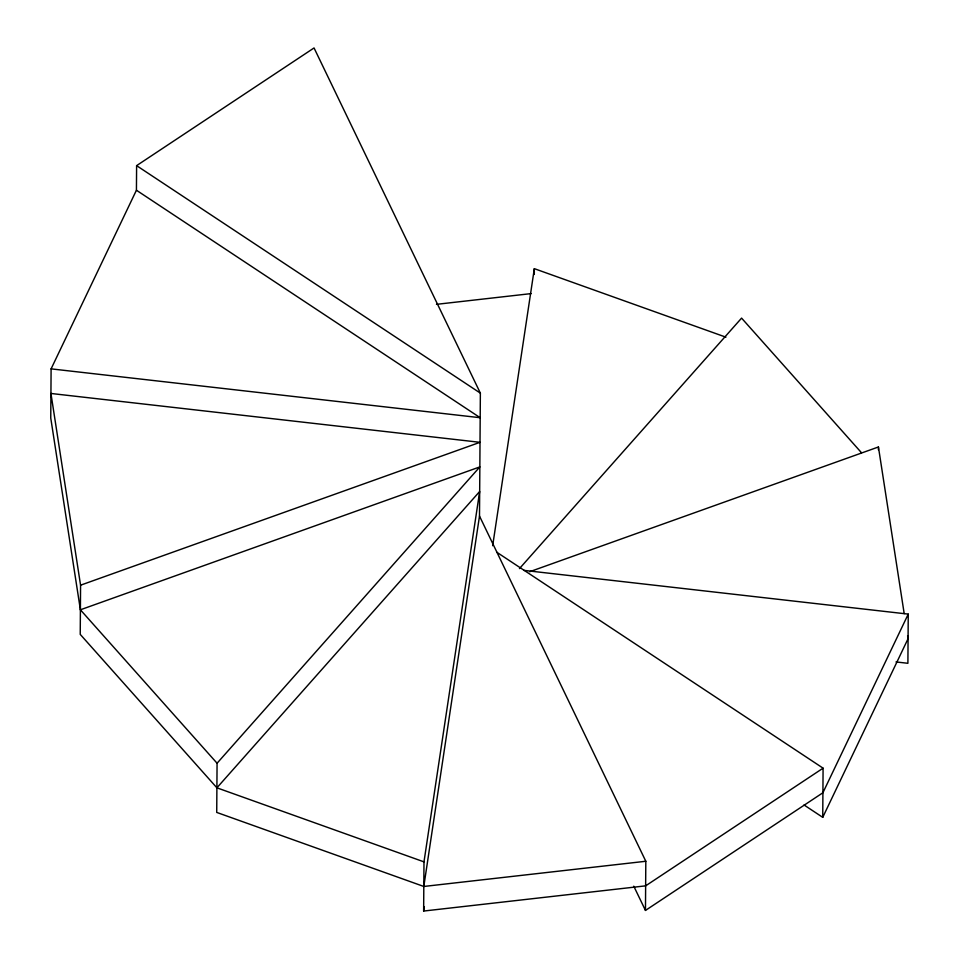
<?xml version="1.0" encoding="UTF-8"?>
<svg xmlns="http://www.w3.org/2000/svg" width="959" height="959" viewBox="0 0 959 959"><rect width="100%" height="100%" fill="white"/><g stroke="black" fill="none" stroke-linecap="round" stroke-linejoin="round"><path stroke-width="1.44" d="M423.806 886.464L479.5 516.086L480.363 393.13L314.049 47.95L136.61 165.643L136.43 190.23L51.103 368.867L50.755 418.052L80.4 609.792L217.07 763.232L216.722 812.417L423.806 886.464L645.815 861.266L645.467 910.439L822.906 792.757L908.245 614.108L523.698 570.341M80.568 585.194L480.015 442.315L50.935 393.466L80.568 585.194L80.232 634.379L216.902 787.819L423.986 861.865L423.638 911.05L645.635 885.852L823.086 768.171L496.762 552.216M534.295 274.454L534.331 268.664L725.915 337.172M804.05 804.985L822.738 817.344L823.086 768.171M878.408 449.867L878.432 446.978L529.62 571.744M908.245 614.108L907.897 663.292L896.018 661.938M423.986 861.865L479.668 491.488L216.902 787.819M423.638 911.05L424.31 906.603M492.674 545.707L534.331 268.664M822.738 817.344L908.065 638.706L907.61 635.757M217.07 763.232L479.848 466.901L80.4 609.792M519.466 568.603L741.583 318.112L861.422 452.66M436.477 304.339L531.202 293.598M51.103 368.867L480.183 417.716L136.43 190.23M136.61 165.643L480.363 393.13M479.5 516.086L645.815 861.266M633.779 886.176L645.467 910.439M878.432 446.978L904.193 613.628"/></g></svg>
